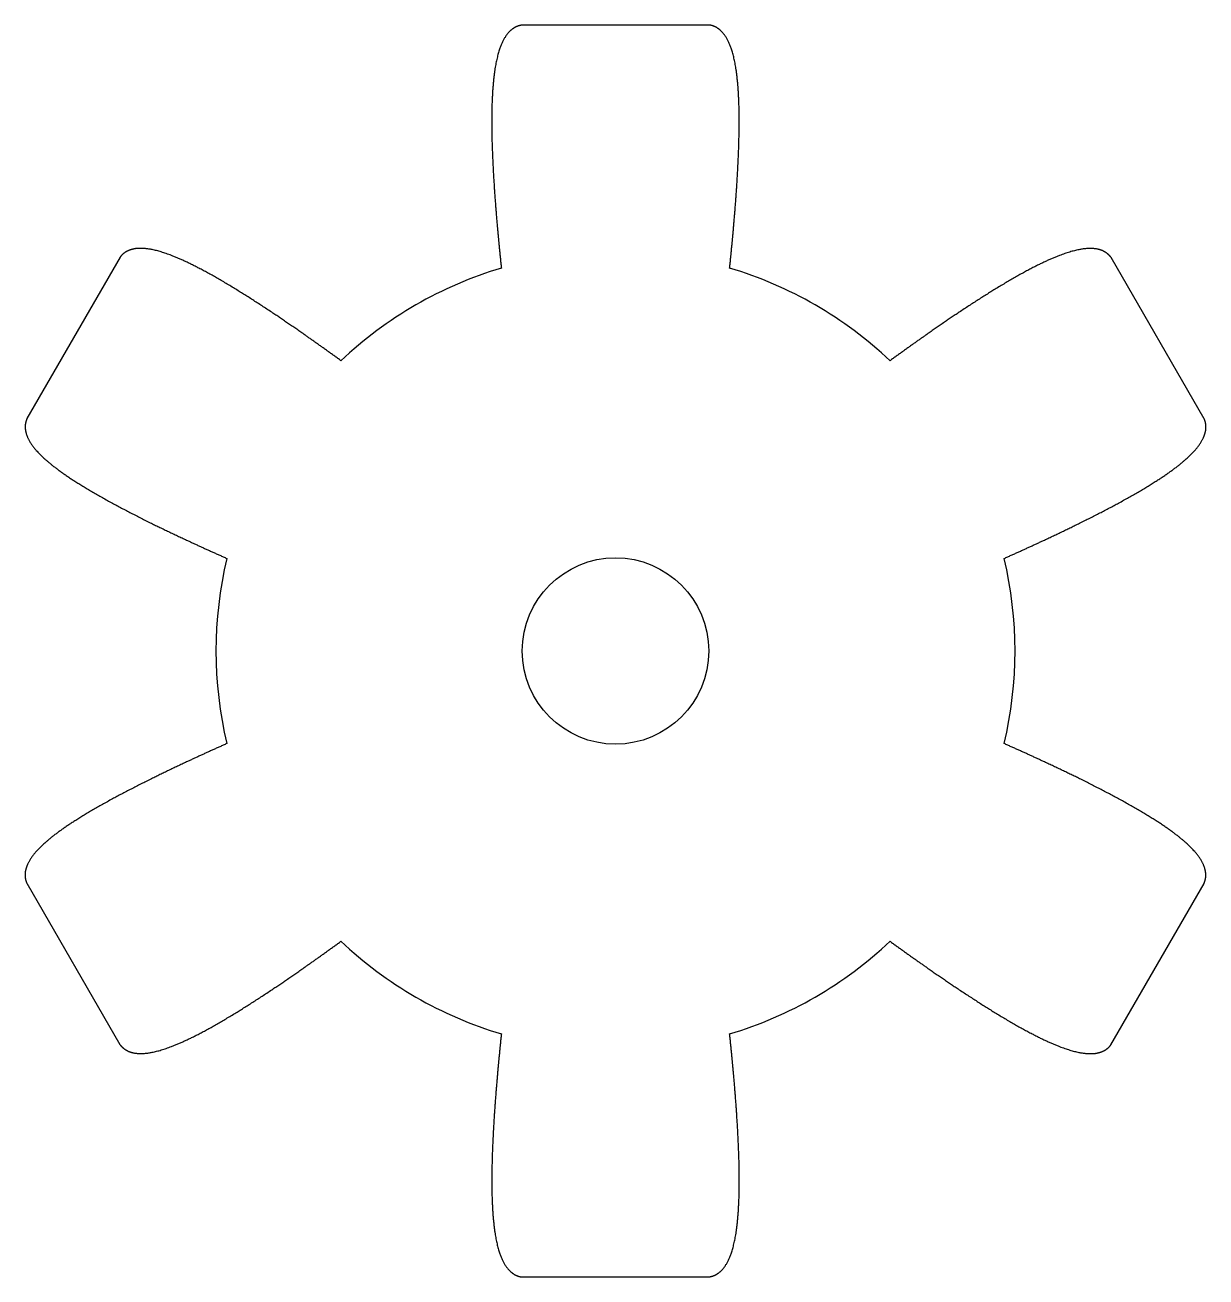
# Model space of a CAD drawing. Header units: inches. Extents: x 0.719 to 1.606, y -0.468 to 0.472.
import ezdxf

# ---------------------------------------------------------------- set-up
doc = ezdxf.new("R2010")
doc.units = ezdxf.units.IN
doc.layers.get('0').update_dxf_attribs({"linetype": 'CONTINUOUS'})

msp = doc.modelspace()

# ---------------------------------------------------------------- linework, layer by layer
for p, q in [((1.23258, 0.4725), (1.09258, 0.4725)), ((0.79046, 0.29827), (0.72046, 0.17703)), ((1.60452, 0.17672), (1.53452, 0.29796)), ((0.72028, -0.17173), (0.79028, -0.29297)), ((1.53434, -0.29328), (1.60434, -0.17204)), ((1.09222, -0.4675), (1.23222, -0.4675))]:
    msp.add_line(p, q)
msp.add_circle((1.1624, 0.0025), 0.07)
for start, end in [(106.60047, 133.39953), (46.60047, 73.39953), (166.60047, 193.39953), (-13.39953, 13.39953), (226.60047, 253.39953), (286.60047, 313.39953)]:
    msp.add_arc((1.1624, 0.0025), 0.3, start, end)
for points in [[(1.09258, 0.4725), (1.09108, 0.47232), (1.08818, 0.47164), (1.08419, 0.4696), (1.07956, 0.46482), (1.07502, 0.45523), (1.07178, 0.44181), (1.06987, 0.42452), (1.06919, 0.4036), (1.06962, 0.37942), (1.07105, 0.35234), (1.0729, 0.3286), (1.07465, 0.30971), (1.07598, 0.29664), (1.07669, 0.28999)], [(1.24811, 0.28999), (1.24881, 0.29664), (1.25012, 0.3097), (1.25186, 0.32858), (1.25369, 0.35231), (1.2551, 0.37937), (1.25555, 0.40355), (1.25489, 0.42447), (1.25302, 0.44177), (1.24984, 0.45519), (1.24538, 0.46479), (1.24083, 0.46958), (1.2369, 0.47163), (1.23406, 0.47232), (1.23258, 0.4725)], [(0.95628, 0.22047), (0.95087, 0.2244), (0.94022, 0.23207), (0.92474, 0.24301), (0.9051, 0.25646), (0.88237, 0.27122), (0.86165, 0.28369), (0.8432, 0.29358), (0.82729, 0.30061), (0.81408, 0.30457), (0.80353, 0.3055), (0.79711, 0.30396), (0.79337, 0.30158), (0.79135, 0.29947), (0.79046, 0.29827)], [(1.53452, 0.29796), (1.53362, 0.29918), (1.53158, 0.30134), (1.52782, 0.30378), (1.52137, 0.3054), (1.51079, 0.30453), (1.49755, 0.30063), (1.48162, 0.29365), (1.46316, 0.28377), (1.44244, 0.2713), (1.4197, 0.25653), (1.40006, 0.24306), (1.38458, 0.23209), (1.37393, 0.22441), (1.36852, 0.22047)], [(0.72046, 0.17703), (0.71986, 0.17564), (0.719, 0.17279), (0.71877, 0.16831), (0.7206, 0.16192), (0.72663, 0.15319), (0.73663, 0.14368), (0.75065, 0.13337), (0.76843, 0.12232), (0.78959, 0.11061), (0.81375, 0.0983), (0.83523, 0.08803), (0.85247, 0.08011), (0.86445, 0.07473), (0.87057, 0.07202)], [(1.45423, 0.07202), (1.46034, 0.07474), (1.47231, 0.08013), (1.48953, 0.08806), (1.51099, 0.09834), (1.53514, 0.11065), (1.5563, 0.12236), (1.57409, 0.13338), (1.58813, 0.14366), (1.59816, 0.15312), (1.60425, 0.16178), (1.60612, 0.16811), (1.60593, 0.17254), (1.60511, 0.17535), (1.60452, 0.17672)], [(0.87057, -0.06703), (0.86446, -0.06975), (0.85249, -0.07513), (0.83528, -0.08307), (0.81381, -0.09335), (0.78966, -0.10566), (0.7685, -0.11737), (0.75071, -0.12839), (0.73667, -0.13866), (0.72664, -0.14813), (0.72055, -0.15679), (0.71868, -0.16312), (0.71887, -0.16755), (0.71969, -0.17036), (0.72028, -0.17173)], [(1.60434, -0.17204), (1.60494, -0.17065), (1.6058, -0.1678), (1.60603, -0.16332), (1.6042, -0.15693), (1.59817, -0.1482), (1.58817, -0.13868), (1.57415, -0.12838), (1.55637, -0.11733), (1.53521, -0.10562), (1.51105, -0.09331), (1.48957, -0.08304), (1.47233, -0.07512), (1.46035, -0.06974), (1.45423, -0.06703)], [(0.79028, -0.29297), (0.79118, -0.29419), (0.79322, -0.29635), (0.79698, -0.29879), (0.80343, -0.3004), (0.81401, -0.29954), (0.82725, -0.29564), (0.84318, -0.28865), (0.86164, -0.27878), (0.88237, -0.26631), (0.9051, -0.25154), (0.92474, -0.23807), (0.94022, -0.2271), (0.95087, -0.21942), (0.95628, -0.21548)], [(1.36852, -0.21548), (1.37393, -0.21941), (1.38458, -0.22708), (1.40007, -0.23802), (1.4197, -0.25147), (1.44243, -0.26623), (1.46315, -0.2787), (1.4816, -0.28859), (1.49751, -0.29562), (1.51072, -0.29957), (1.52127, -0.30051), (1.52769, -0.29897), (1.53143, -0.29659), (1.53345, -0.29447), (1.53434, -0.29328)], [(1.07669, -0.285), (1.07599, -0.29165), (1.07468, -0.30471), (1.07294, -0.32359), (1.07111, -0.34731), (1.0697, -0.37438), (1.06925, -0.39856), (1.06991, -0.41948), (1.07178, -0.43678), (1.07496, -0.4502), (1.07943, -0.4598), (1.08397, -0.46459), (1.0879, -0.46664), (1.09074, -0.46733), (1.09222, -0.4675)], [(1.23222, -0.4675), (1.23373, -0.46733), (1.23662, -0.46665), (1.24061, -0.46461), (1.24524, -0.45983), (1.24978, -0.45024), (1.25302, -0.43682), (1.25494, -0.41953), (1.25561, -0.39861), (1.25518, -0.37443), (1.25375, -0.34735), (1.2519, -0.32361), (1.25015, -0.30472), (1.24882, -0.29165), (1.24811, -0.285)]]:
    msp.add_open_spline(points, degree=5)

doc.saveas('drawing.dxf')
